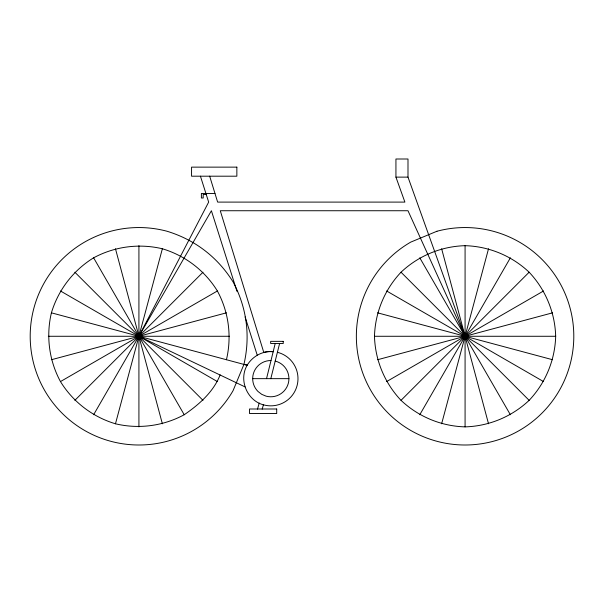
<?xml version="1.0" encoding="UTF-8"?>
<svg xmlns="http://www.w3.org/2000/svg" width="604" height="604" viewBox="0 0 604 604"><rect width="100%" height="100%" fill="white"/><g stroke="black" fill="none" stroke-linecap="round" stroke-linejoin="round"><path stroke-width="0.91" d="M220.166 374.85C213.454 391.951 199.041 404.567 184.22 414.737C163.171 426.092 138.739 429.308 115.47 423.789C92.563 416.934 73.008 401.932 60.46 381.577C49.105 360.528 45.889 336.096 51.408 312.827C58.263 289.92 73.265 270.365 93.62 257.817C114.669 246.462 139.101 243.246 162.37 248.765C185.277 255.62 204.832 270.622 217.38 290.977C228.735 312.019 231.951 336.458 226.432 359.727M243.933 364.416C250.517 335.937 246.802 307.723 233.076 281.917C217.591 257.123 195.009 239.803 167.059 231.257A108.72 108.72 0 0 0 36.753 299.093A108.72 108.72 0 0 0 92.971 434.812A108.72 108.72 0 0 0 233.076 390.637L243.933 364.416L247.27 365.065C252.555 356.322 262.868 350.486 273.159 351.785M374.48 336.277C375.175 312.374 384.605 289.603 401.018 272.215C418.406 255.802 441.177 246.364 465.08 245.677C488.983 246.364 511.754 255.802 529.142 272.215C545.555 289.603 554.985 312.374 555.68 336.277C554.985 360.18 545.555 382.951 529.142 400.339C511.754 416.752 488.983 426.182 465.08 426.877C441.177 426.182 418.406 416.752 401.018 400.339C384.605 382.951 375.175 360.18 374.48 336.277L555.68 336.277M266.53 378.655L275.197 343.502M270.803 378.655L279.607 343.502M115.47 423.789L162.37 248.765M441.63 423.789L488.53 248.765M257.493 409.157L259.229 403.027M262.189 409.15L263.427 404.771M247.27 365.065C238.384 379.818 247.059 400.762 263.774 404.914A27.18 27.18 0 0 0 297.062 385.692A27.18 27.18 0 0 0 277.84 352.404L277.395 352.343M93.62 414.737L211.4 210.736L236.979 291.339M419.78 414.737L510.38 257.817M74.858 400.339L202.982 272.215M401.018 400.339L529.142 272.215M60.46 381.577L217.38 290.977M386.62 381.577L543.54 290.977M51.408 359.727L226.432 312.827M377.568 359.727L552.592 312.827M407.994 177.123L407.994 159.003L395.937 159.003L395.937 177.123L407.994 177.123L465.08 336.277L407.994 210.736L220.279 210.736L263.774 352.404A27.18 27.18 0 0 1 273.469 351.611M214.979 193.469L201.389 193.469L201.389 197.999L203.201 197.999L203.201 194.435L206.228 194.435M48.32 336.277L229.52 336.277M252.683 378.655L288.923 378.655M270.992 360.565L270.803 360.535A18.12 18.12 0 0 0 257.991 391.468L261.743 394.352L266.115 396.164A18.12 18.12 0 0 0 288.312 383.344A18.12 18.12 0 0 0 275.5 361.154L275.197 361.117M377.568 312.827L552.592 359.727M51.408 312.827L247.179 365.284M245.058 386.915L138.92 336.277L208.659 202.098L200.437 176.194M386.62 290.977L543.54 381.577M60.46 290.977L217.38 381.577M401.018 272.215L529.142 400.339M74.858 272.215L202.982 400.339M419.78 257.817L510.38 414.737M93.62 257.817L184.22 414.737M395.937 177.123L404.891 202.098L217.629 202.098L209.679 176.194M245.088 316.904L257.213 355.122M441.63 248.765L488.53 423.789M115.47 248.765L162.37 423.789M465.08 245.677L465.08 426.877M138.92 245.677L138.92 426.877M436.941 231.257L410.72 242.121A108.72 108.72 0 0 0 402.717 425.337A108.72 108.72 0 0 0 572.147 355.152A108.72 108.72 0 0 0 436.941 231.257M236.859 167.134L191.559 167.134L191.559 176.194L236.859 176.194L236.859 167.134M283.238 341.358L270.668 341.358L270.668 343.502L283.238 343.502L283.238 341.358M276.707 408.999L249.528 408.999L249.528 413.529L276.707 413.529L276.707 408.999"/></g></svg>
